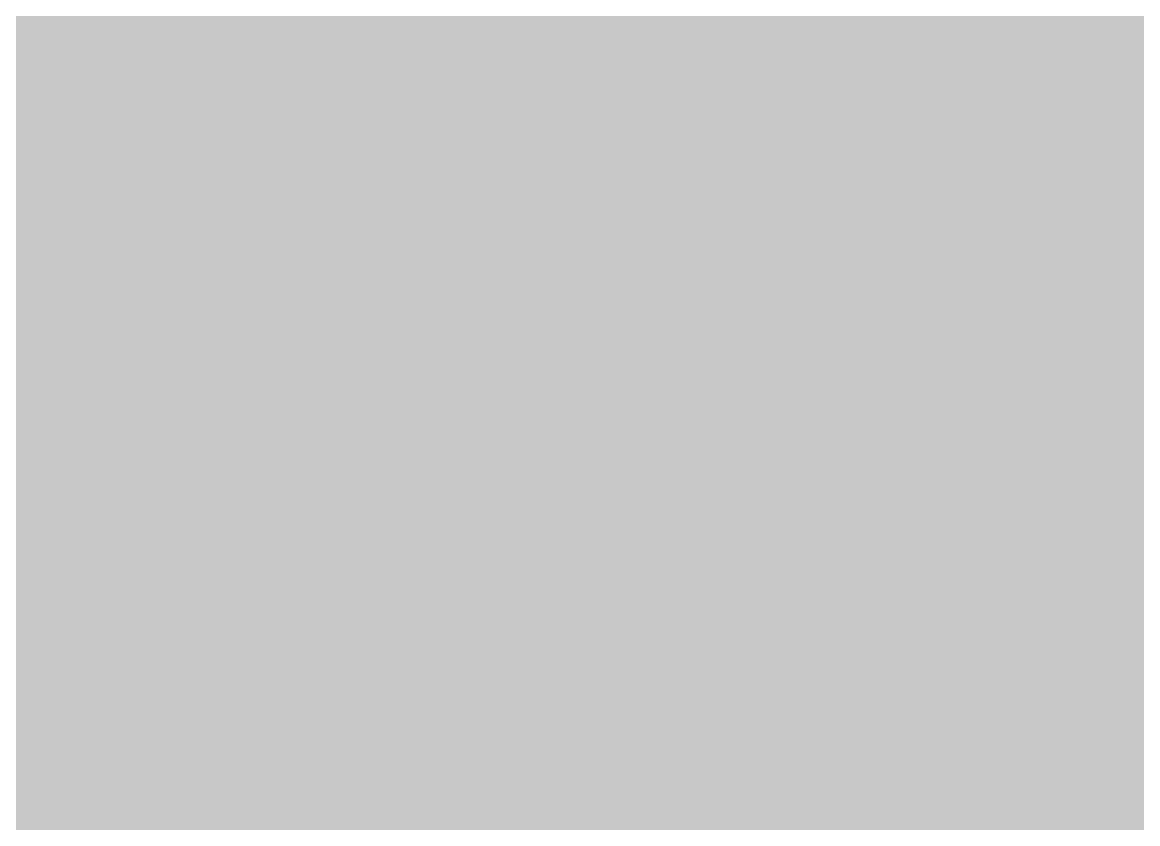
# Model space of a CAD drawing. Header units: inches. Extents: x -3 to 191, y -18 to 93.
# Drawn here: x 118.1506 to 118.2427, y 48.177 to 48.2432 of the extents above; entities that cross this region are included whole.
import ezdxf

# ---------------------------------------------------------------- set-up
doc = ezdxf.new("R2010")
doc.units = ezdxf.units.IN
for name, color, linetype in [('Bottom Layer', 5, 'Continuous'), ('GND 1', 90, 'Continuous'), ('GND 2', 156, 'Continuous'), ('PWR', 16, 'Continuous'), ('Signal L4', 76, 'Continuous'), ('Top Layer', 1, 'Continuous'), ('Top Solder', 216, 'Continuous')]:
    doc.layers.add(name, color=color, linetype=linetype)

# ---------------------------------------------------------------- blocks, each defined once
blk = doc.blocks.new('PAD_RND_1MM_71')
at = {"layer": 'Top Layer'}
h = blk.add_hatch(color=1, dxfattribs=at)
edge = h.paths.add_edge_path()
edge.add_arc((0, 0), 0.499999, 0, 360)
at = {"layer": 'Top Solder'}
h = blk.add_hatch(color=216, dxfattribs=at)
edge = h.paths.add_edge_path()
edge.add_arc((0, 0), 0.499999, 0, 360)

msp = doc.modelspace()

# ---------------------------------------------------------------- hatches: boundary and pattern name
at = {"layer": 'Bottom Layer'}
h = msp.add_hatch(color=5, dxfattribs=at)
edge = h.paths.add_edge_path()
edge.add_arc((117.9, 48.5), 0.299999, 0, 360)
at = {"layer": 'GND 1'}
h = msp.add_hatch(color=90, dxfattribs=at)
edge = h.paths.add_edge_path()
edge.add_arc((117.9, 48.5), 0.299999, 0, 360)
at = {"layer": 'GND 2'}
h = msp.add_hatch(color=156, dxfattribs=at)
edge = h.paths.add_edge_path()
edge.add_arc((117.9, 48.5), 0.299999, 0, 360)
at = {"layer": 'PWR'}
h = msp.add_hatch(color=16, dxfattribs=at)
edge = h.paths.add_edge_path()
edge.add_arc((117.9, 48.5), 0.299999, 0, 360)
at = {"layer": 'Signal L4'}
h = msp.add_hatch(color=76, dxfattribs=at)
edge = h.paths.add_edge_path()
edge.add_arc((117.9, 48.5), 0.299999, 0, 360)
at = {"layer": 'Top Layer'}
msp.add_hatch(color=1, dxfattribs=at).paths.add_polyline_path([(121.255724, 49.553691), (120.701278, 48.999244), (120.699456, 48.999999), (120.500544, 48.999999), (120.316772, 48.92388), (120.17612, 48.783227), (120.100001, 48.599456), (120.100001, 48.400543), (120.17612, 48.216772), (120.316772, 48.076119), (120.433732, 48.027674), (120.497902, 47.874639), (120.497366, 47.849312), (120.468344, 47.805876), (117.026698, 47.805876), (116.716287, 48.116289), (116.617052, 48.182594), (116.499998, 48.20588), (116.499985, 48.205878), (113.101232, 48.205878), (112.983228, 48.323881), (112.799457, 48.4), (112.600544, 48.4), (112.416773, 48.323881), (112.27612, 48.183228), (112.200002, 47.999457), (112.200002, 47.800544), (112.27612, 47.616773), (112.416773, 47.47612), (112.600544, 47.400002), (112.799457, 47.400002), (112.983228, 47.47612), (113.101232, 47.594124), (114.358481, 47.594124), (114.378494, 47.442123), (114.22981, 47.402283), (114.070191, 47.310126), (113.939861, 47.179796), (113.847705, 47.020178), (113.843872, 47.005878), (111.901232, 47.005878), (111.783228, 47.123881), (111.599457, 47.2), (111.400544, 47.2), (111.216773, 47.123881), (111.07612, 46.983228), (111.057878, 46.939187), (110.905877, 46.969423), (110.905877, 48.1), (110.905425, 48.102271), (110.935125, 48.403815), (111.023743, 48.695953), (111.167652, 48.965188), (111.361322, 49.201177), (111.59731, 49.394847), (111.866545, 49.538755), (112.158683, 49.627373), (112.460227, 49.657074), (112.462498, 49.656622), (118.030821, 49.656622), (118.102372, 49.53269), (118.232702, 49.40236), (118.392321, 49.310204), (118.570355, 49.2625), (118.754667, 49.2625), (118.932701, 49.310204), (119.09232, 49.40236), (119.22265, 49.53269), (119.314806, 49.692309), (119.315291, 49.69412), (121.197555, 49.69412)])
h = msp.add_hatch(color=1, dxfattribs=at)
edge = h.paths.add_edge_path()
edge.add_arc((117.9, 48.5), 0.299999, 0, 360)

# ---------------------------------------------------------------- block references
at = {"rotation": 90}
msp.add_blockref('PAD_RND_1MM_71', (118.699999, 48.5), dxfattribs=at)

doc.saveas('drawing.dxf')
